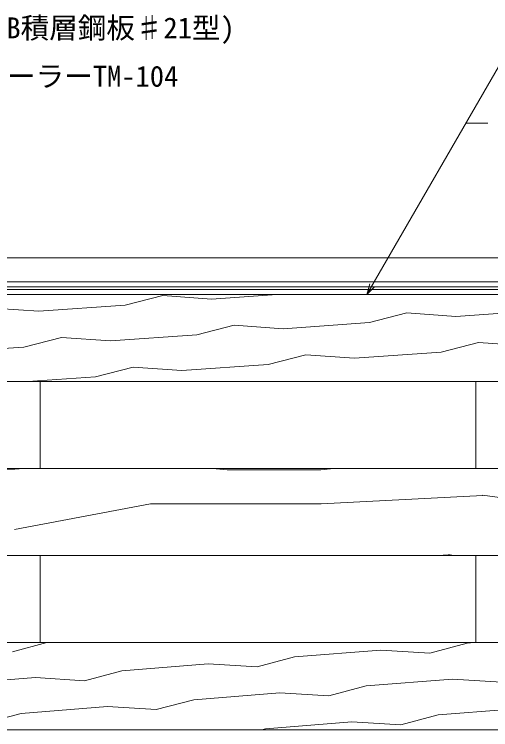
# Model space of a CAD drawing. Units: millimetres, scale not verified. Extents: x -840 to 840, y -594 to 594.
# Drawn here: x 2.4 to 264.8, y -144 to 250.5 of the extents above; entities that cross this region are included whole.
import ezdxf
from ezdxf.enums import TextEntityAlignment as Align

# ---------------------------------------------------------------- set-up
doc = ezdxf.new("R2010")
doc.units = ezdxf.units.MM
doc.header["$LTSCALE"] = 2
for name, color, linetype, lineweight in [('0-2_文字', 5, 'Continuous', 9), ('0-6_野地板', 2, 'Continuous', 9), ('0-8_実線', 7, 'Continuous', 9), ('0-A_IBｼｰﾄ', 7, 'Continuous', 9), ('0-E_寸法線', 7, 'Continuous', 9)]:
    doc.layers.add(name, color=color, linetype=linetype, lineweight=lineweight)
doc.styles.add('ＭＳ ゴシック', font='')
doc.styles.get('ＭＳ ゴシック').set_extended_font_data('MS Gothic')

msp = doc.modelspace()

# ---------------------------------------------------------------- linework, layer by layer
at = {"layer": '0-6_野地板'}
for p, q in [((-223.365, 96), (616.635, 96)), ((63.469, 90.067), (84.135, 95.361)), ((84.135, 95.361), (111.051, 93.448)), ((111.051, 93.448), (146.957, 96)), ((-11.031, 88.598), (15.886, 86.685)), ((15.886, 86.685), (63.469, 90.067)), ((245.636, 83.884), (293.219, 87.265)), ((198.053, 80.502), (218.719, 85.797)), ((218.719, 85.797), (245.636, 83.884)), ((102.888, 73.739), (123.553, 79.033)), ((123.553, 79.033), (150.47, 77.12)), ((150.47, 77.12), (198.053, 80.502)), ((7.722, 66.976), (28.388, 72.27)), ((28.388, 72.27), (55.305, 70.357)), ((55.305, 70.357), (102.888, 73.739)), ((237.472, 64.174), (258.138, 69.469)), ((258.138, 69.469), (285.055, 67.556)), ((-39.861, 63.594), (7.722, 66.976)), ((189.889, 60.793), (237.472, 64.174)), ((142.306, 57.411), (162.972, 62.706)), ((162.972, 62.706), (189.889, 60.793)), ((47.141, 50.648), (67.807, 55.942)), ((67.807, 55.942), (94.724, 54.029)), ((94.724, 54.029), (142.306, 57.411)), ((-223.365, 48), (616.635, 48)), ((9.884, 48), (47.141, 50.648)), ((16.635, 48), (16.635, 0)), ((256.635, 48), (256.635, 0)), ((-223.365, 0), (616.635, 0)), ((-2.372, -0.664), (7.586, 0)), ((111.603, 0), (119.732, -0.739)), ((171.265, -0.653), (178.453, 0)), ((119.675, -0.64), (171.302, -0.64)), ((171.352, -19.473), (260.526, -14.78)), ((260.395, -14.644), (358.955, -28.724)), ((2.408, -33.594), (77.501, -19.514)), ((77.435, -19.413), (171.302, -19.413)), ((-223.365, -48), (616.635, -48)), ((16.635, -48), (16.635, -96)), ((235.636, -48), (241.681, -47.597)), ((241.57, -47.358), (244.396, -48)), ((256.635, -48), (256.635, -96)), ((-223.365, -96), (616.635, -96)), ((20.245, -96), (1.471, -100.985)), ((251.855, -96.307), (231.236, -101.781)), ((255.696, -96), (251.855, -96.307)), ((204.304, -100.103), (156.752, -103.9)), ((231.236, -101.781), (204.304, -100.103)), ((156.752, -103.9), (136.133, -109.375)), ((109.201, -107.697), (61.649, -111.494)), ((136.133, -109.375), (109.201, -107.697)), ((61.649, -111.494), (41.03, -116.968)), ((14.098, -115.29), (-33.454, -119.087)), ((41.03, -116.968), (14.098, -115.29)), ((243.864, -116.087), (196.312, -119.883)), ((270.796, -117.765), (243.864, -116.087)), ((196.312, -119.883), (175.693, -125.358)), ((148.761, -123.68), (101.209, -127.477)), ((175.693, -125.358), (148.761, -123.68)), ((101.209, -127.477), (80.59, -132.951)), ((53.658, -131.273), (6.106, -135.07)), ((80.59, -132.951), (53.658, -131.273)), ((283.423, -132.07), (235.872, -135.867)), ((6.106, -135.07), (-14.513, -140.545)), ((235.872, -135.867), (215.253, -141.341)), ((188.32, -139.663), (140.769, -143.46)), ((215.253, -141.341), (188.32, -139.663)), ((-223.365, -144), (616.635, -144)), ((140.769, -143.46), (138.735, -144))]:
    msp.add_line(p, q, dxfattribs=at)
at = {"layer": '0-8_実線'}
for points in [[(-147.587, 114.489), (-92.654, 114.489), (-92.654, 100.267), (616.635, 100.267)], [(-147.587, 112.889), (-94.254, 112.889), (-94.254, 98.667), (616.635, 98.667)]]:
    msp.add_lwpolyline(points, dxfattribs=at)
at = {"layer": '0-A_IBｼｰﾄ'}
for points in [[(-237.342, 141.6), (-75.102, 141.6), (-31.224, 116.267), (616.635, 116.267)], [(-237.342, 128.267), (-78.675, 128.267), (-34.796, 102.933), (616.635, 102.933)]]:
    msp.add_lwpolyline(points, dxfattribs=at)
at = {"layer": '0-E_寸法線'}
for p, q in [((196.635, 96), (281.97, 243.807)), ((251.177, 190.47), (263.177, 190.47))]:
    msp.add_line(p, q, dxfattribs=at)
msp.add_lwpolyline([(200.878, 100.243), (196.635, 96), (198.188, 101.796)], dxfattribs=at)

# ---------------------------------------------------------------- texts
at = {"layer": '0-2_文字', "color": 7, "style": 'ＭＳ ゴシック'}
for s, p in [('特注鋼鈑(IB積層鋼板♯21型)', (-80.64, 233.746)), ('サンタックシーラーTM-104', (-96.037, 207.077))]:
    msp.add_text(s, height=11.54, dxfattribs=at).set_placement(p, align=Align.BOTTOM_LEFT)

doc.saveas('drawing.dxf')
